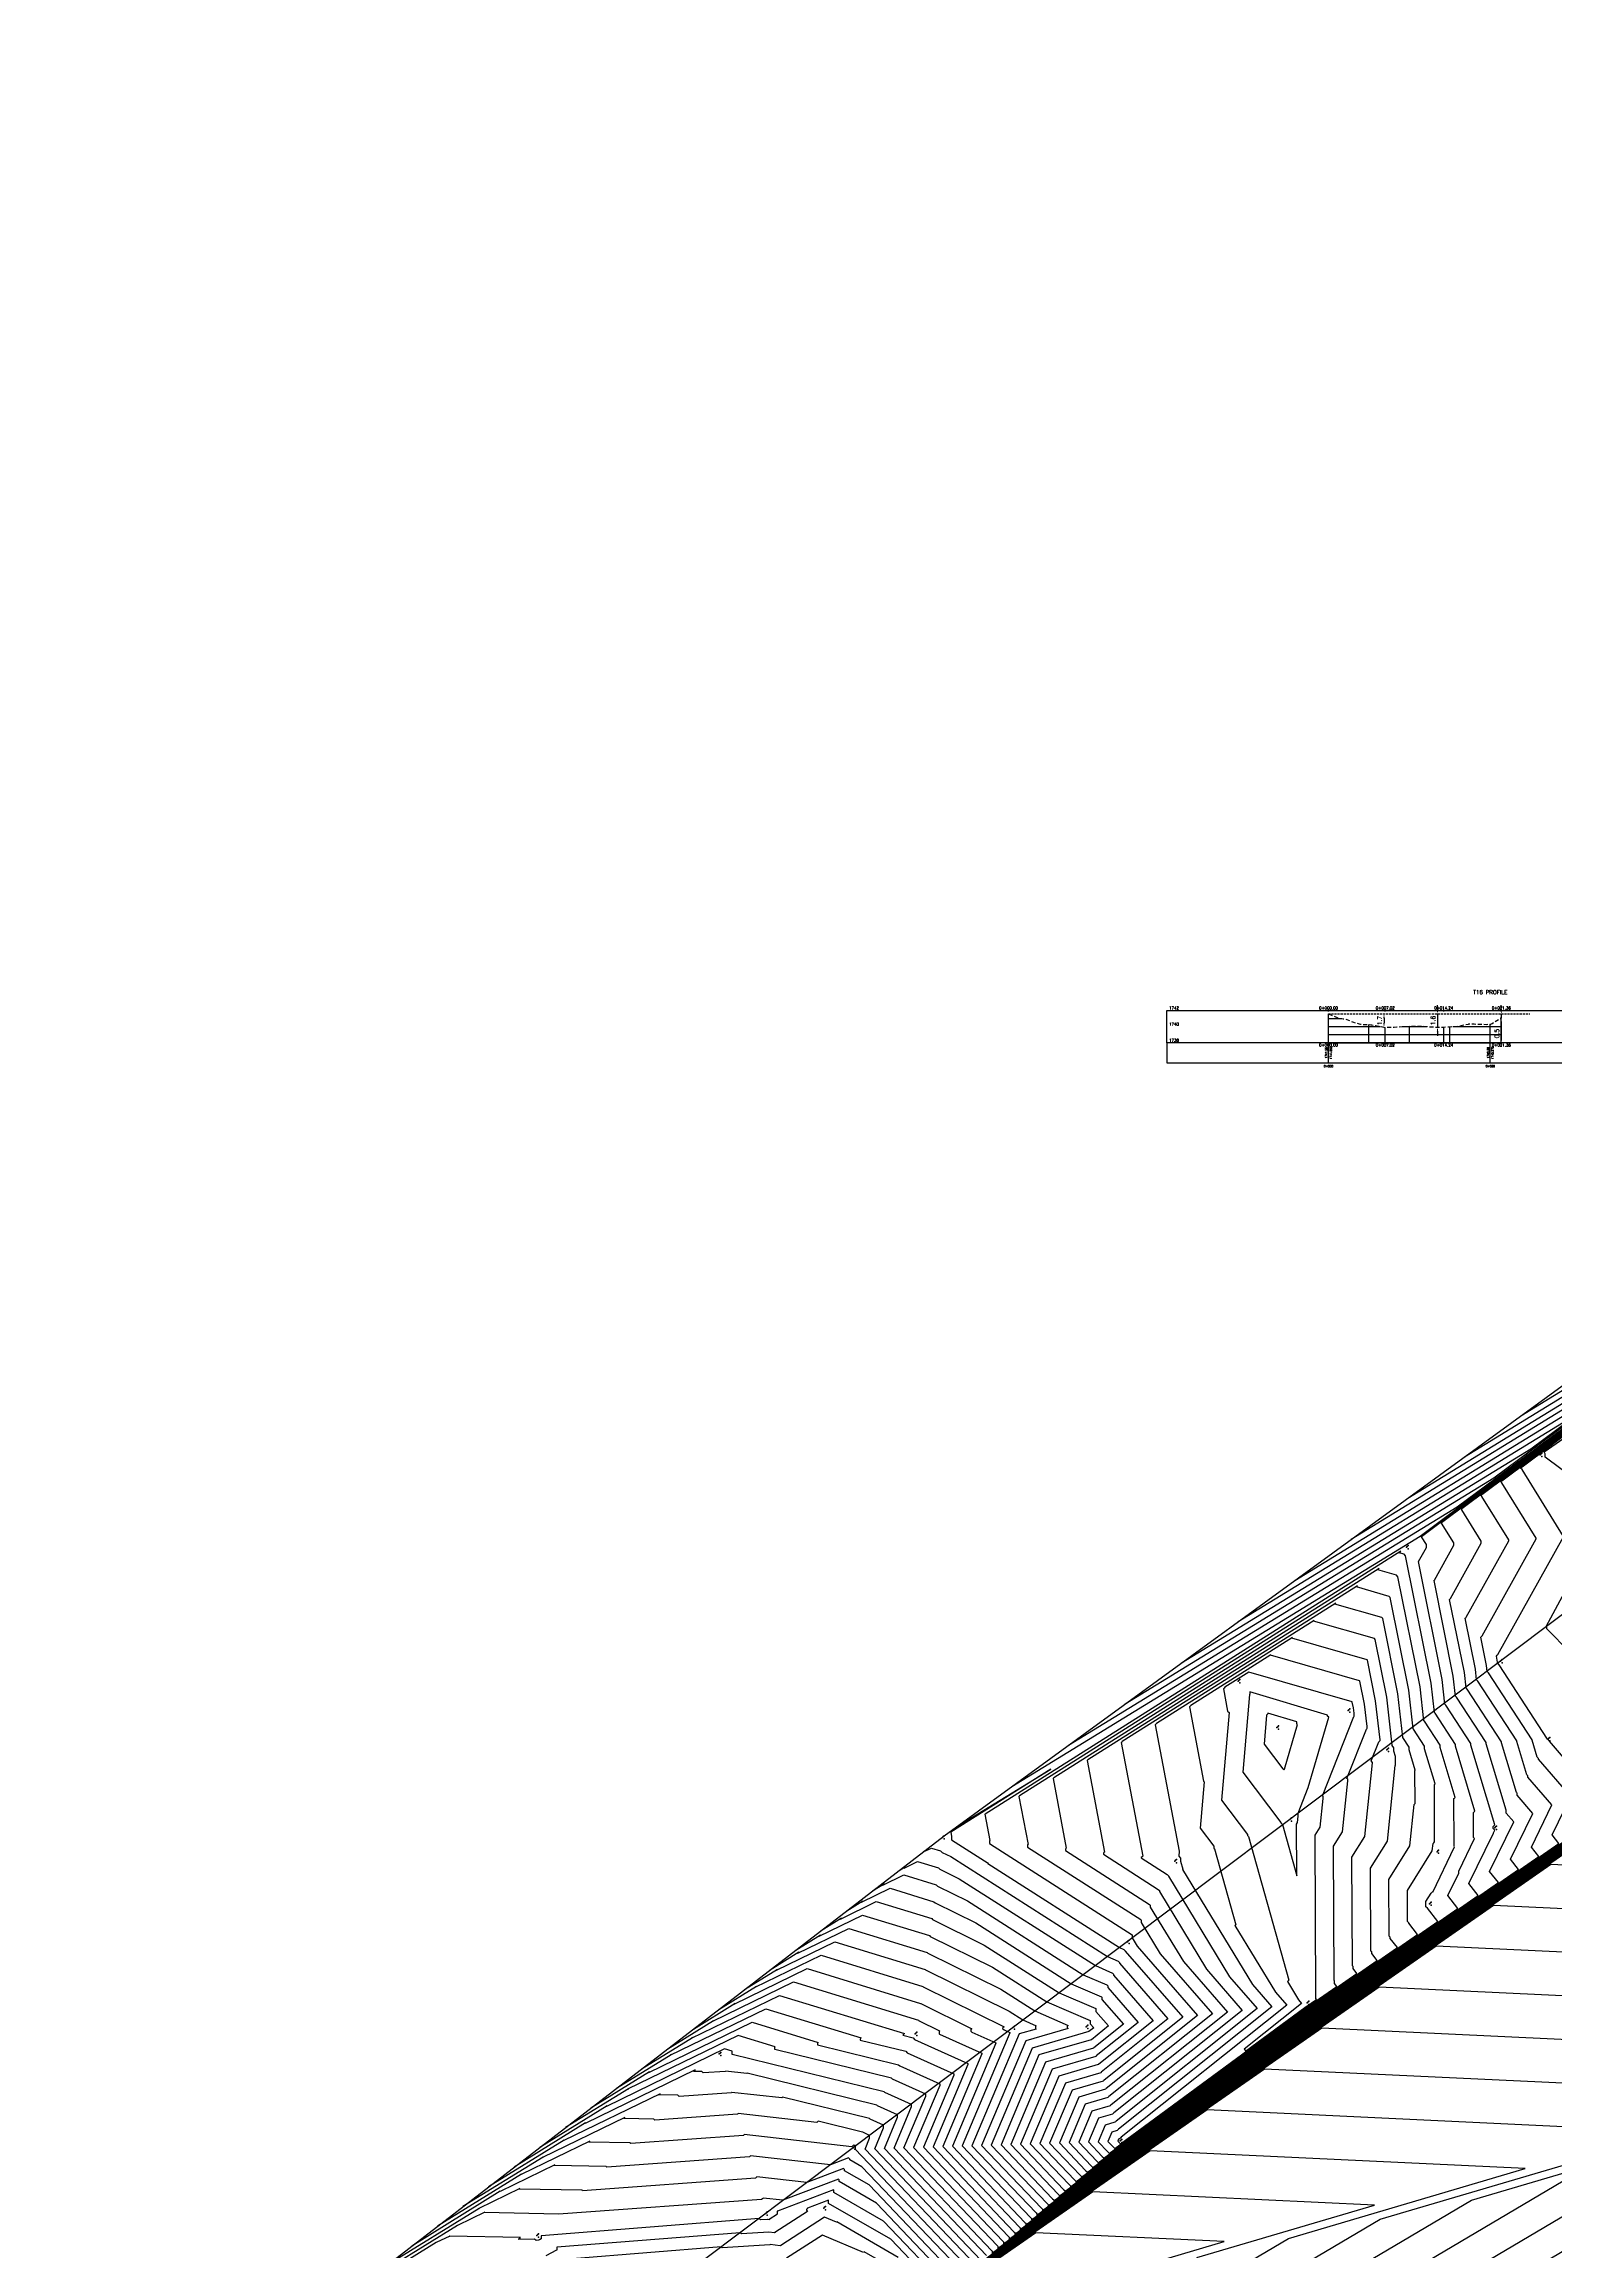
# Model space of a CAD drawing. Header units: metres. Extents: x 419582 to 423558, y 4805372 to 4807539.
# Drawn here: x 422705.7 to 422892.5, y 4807242.9 to 4807515.9 of the extents above; entities that cross this region are included whole.
import ezdxf

# ---------------------------------------------------------------- set-up
doc = ezdxf.new("R2010")
doc.units = ezdxf.units.M
doc.linetypes.add('DASHED', pattern=[0.75, 0.5, -0.25])
doc.linetypes.add('DASHED2', pattern=[0.375, 0.25, -0.125])
for name, color, linetype in [('C-ROAD-PROF', 1, 'DASHED'), ('C-ROAD-PROF-GRID-GEOM', 5, 'Continuous'), ('C-ROAD-PROF-GRID-MAJR', 8, 'Continuous'), ('C-ROAD-PROF-GRID-MINR', 8, 'Continuous'), ('C-ROAD-PROF-TEXT', 11, 'Continuous'), ('C-ROAD-PROF-TICK', 7, 'Continuous'), ('C-ROAD-PROF-TITL', 11, 'Continuous'), ('C-ROAD-PROF-TTLB', 5, 'Continuous'), ('C-TINN', 4, 'Continuous'), ('C-TINN-BNDY', 110, 'Continuous'), ('C-TOPO-MAJR', 9, 'Continuous'), ('C-TOPO-MINR', 8, 'Continuous')]:
    doc.layers.add(name, color=color, linetype=linetype)
doc.styles.get("Standard").update_dxf_attribs({"font": 'simplex.shx'})
doc.dimstyles.new('TFO75', dxfattribs={"dimscale": 3, "dimtxt": 0.18, "dimasz": 0.18, "dimexe": 0.18, "dimexo": 0.0625, "dimgap": 0.09, "dimtad": 1, "dimdec": 1, "dimzin": 0, "dimdsep": 46, "dimtxsty": 'Standard', "dimcen": 0.09, "dimse1": 1, "dimse2": 1, "dimclrd": 3, "dimclre": 3, "dimclrt": 1, "dimadec": 4, "dimazin": 0, "dimtfac": 1, "dimtdec": 1, "dimtmove": 0, "dimatfit": 3, "dimfxl": 1, "dimtolj": 1, "dimtzin": 0, "dimarcsym": 0})

# ---------------------------------------------------------------- blocks, each defined once
blk = doc.blocks.new('*D26')
at = {"color": 3, "lineweight": -2, "transparency": 16777216}
blk.add_line((422871.27, 4807395.42), (422871.27, 4807394.84), dxfattribs=at)
at = {"color": 3, "transparency": 16777216}
for points in [[(422871.18, 4807395.42), (422871.36, 4807395.42), (422871.27, 4807395.96)], [(422871.18, 4807394.84), (422871.36, 4807394.84), (422871.27, 4807394.3)]]:
    blk.add_solid(points, dxfattribs=at)
at = {"layer": 'Defpoints', "color": 0, "transparency": 16777216}
for p in [(422864.41, 4807395.96), (422871.27, 4807394.3), (422871.42, 4807394.3)]:
    blk.add_point(p, dxfattribs=at)
at = {"color": 1, "transparency": 16777216, "insert": (422870.73, 4807395.13), "char_height": 0.54, "attachment_point": 5, "rotation": 90}
blk.add_mtext('\\A1;1.7', dxfattribs=at)
blk = doc.blocks.new('*D27')
at = {"color": 3, "lineweight": -2, "transparency": 16777216}
for p, q in [((422877.88, 4807396.5), (422877.88, 4807397.04)), ((422877.88, 4807395.96), (422877.88, 4807394.34)), ((422877.88, 4807393.8), (422877.88, 4807393.26))]:
    blk.add_line(p, q, dxfattribs=at)
at = {"color": 3, "transparency": 16777216}
for points in [[(422877.79, 4807396.5), (422877.97, 4807396.5), (422877.88, 4807395.96)], [(422877.79, 4807393.8), (422877.97, 4807393.8), (422877.88, 4807394.34)]]:
    blk.add_solid(points, dxfattribs=at)
at = {"layer": 'Defpoints', "color": 0, "transparency": 16777216}
for p in [(422864.41, 4807395.96), (422877.88, 4807394.34), (422878.65, 4807394.34)]:
    blk.add_point(p, dxfattribs=at)
at = {"color": 1, "transparency": 16777216, "insert": (422877.34, 4807395.15), "char_height": 0.54, "attachment_point": 5, "rotation": 90}
blk.add_mtext('\\A1;1.6', dxfattribs=at)
blk = doc.blocks.new('*D28')
at = {"color": 3, "lineweight": -2, "transparency": 16777216}
for p, q in [((422885.77, 4807396.5), (422885.77, 4807397.04)), ((422885.77, 4807395.96), (422885.77, 4807395.44)), ((422885.77, 4807394.9), (422885.77, 4807392.69))]:
    blk.add_line(p, q, dxfattribs=at)
at = {"color": 3, "transparency": 16777216}
for points in [[(422885.68, 4807396.5), (422885.86, 4807396.5), (422885.77, 4807395.96)], [(422885.68, 4807394.9), (422885.86, 4807394.9), (422885.77, 4807395.44)]]:
    blk.add_solid(points, dxfattribs=at)
at = {"layer": 'Defpoints', "color": 0, "transparency": 16777216}
for p in [(422864.41, 4807395.96), (422884.81, 4807395.44), (422885.77, 4807395.44)]:
    blk.add_point(p, dxfattribs=at)
at = {"color": 1, "transparency": 16777216, "insert": (422885.23, 4807393.53), "char_height": 0.54, "attachment_point": 5, "rotation": 90}
blk.add_mtext('\\A1;0.5', dxfattribs=at)

msp = doc.modelspace()

# ---------------------------------------------------------------- linework, layer by layer
at = {"color": 31, "lineweight": 30, "true_color": 0xffbd7a, "elevation": 1718.01}
msp.add_lwpolyline([(423449.83, 4807399.59), (423130.59, 4807500.11), (421950.92, 4806613), (421795.04, 4806430.99), (421305.02, 4806147.04), (421305.02, 4806147.04), (420630.08, 4805770.97), (419765.16, 4805549.54), (419617.36, 4805580.09)], dxfattribs=at)
at = {"linetype": 'DASHED2', "flags": 128}
msp.add_lwpolyline([(422864.41, 4807395.96), (422889.31, 4807395.96)], dxfattribs=at)
at = {"layer": 'C-ROAD-PROF', "color": 1, "linetype": 'DASHED', "lineweight": -3, "flags": 128}
msp.add_lwpolyline([(422864.41, 4807395.96), (422865.66, 4807395.43), (422865.67, 4807395.43), (422865.68, 4807395.42), (422865.85, 4807395.41), (422865.98, 4807395.41), (422866.22, 4807395.37), (422866.43, 4807395.34), (422867.49, 4807394.95), (422868.19, 4807394.73), (422868.37, 4807394.7), (422868.54, 4807394.67), (422868.65, 4807394.67), (422868.81, 4807394.66), (422869.1, 4807394.65), (422869.65, 4807394.63), (422869.75, 4807394.6), (422869.77, 4807394.6), (422870.2, 4807394.52), (422871.42, 4807394.3), (422871.74, 4807394.31), (422872.52, 4807394.33), (422872.86, 4807394.36), (422873.67, 4807394.41), (422873.75, 4807394.42), (422873.84, 4807394.42), (422874.56, 4807394.44), (422875.28, 4807394.47), (422875.31, 4807394.47), (422875.35, 4807394.47), (422876.73, 4807394.4), (422876.97, 4807394.37), (422878.05, 4807394.32), (422878.2, 4807394.32), (422878.28, 4807394.31), (422878.3, 4807394.31), (422878.31, 4807394.31), (422878.65, 4807394.34), (422879.19, 4807394.37), (422879.24, 4807394.37), (422880.4, 4807394.45), (422881.71, 4807394.71), (422881.75, 4807394.72), (422882.05, 4807394.73), (422882.41, 4807394.72), (422882.8, 4807394.69), (422883.32, 4807394.69), (422883.95, 4807394.67), (422884.11, 4807394.68), (422884.13, 4807394.68), (422884.15, 4807394.68), (422884.29, 4807394.68), (422884.41, 4807394.68), (422884.49, 4807394.71), (422884.65, 4807394.79), (422885.77, 4807395.5)], dxfattribs=at)
at = {"layer": 'C-ROAD-PROF-GRID-GEOM', "color": 5, "linetype": 'Continuous', "lineweight": -3}
for p, q in [((422864.41, 4807392.4), (422864.41, 4807395.96)), ((422885.77, 4807392.4), (422885.77, 4807395.5)), ((422871.42, 4807392.4), (422871.42, 4807394.3)), ((422878.65, 4807392.4), (422878.65, 4807394.34))]:
    msp.add_line(p, q, dxfattribs=at)
at = {"layer": 'C-ROAD-PROF-GRID-MAJR', "color": 8, "linetype": 'Continuous', "lineweight": -3}
for p, q in [((422864.41, 4807392.4), (422864.41, 4807395.96)), ((422864.41, 4807394.4), (422870.85, 4807394.4)), ((422873.52, 4807394.4), (422876.56, 4807394.4)), ((422879.78, 4807394.4), (422885.77, 4807394.4)), ((422884.41, 4807392.4), (422884.41, 4807394.68)), ((422864.41, 4807392.4), (422885.77, 4807392.4))]:
    msp.add_line(p, q, dxfattribs=at)
at = {"layer": 'C-ROAD-PROF-GRID-MINR', "color": 8, "linetype": 'Continuous', "lineweight": -3}
for p, q in [((422864.41, 4807395.4), (422866.04, 4807395.4)), ((422885.62, 4807395.4), (422885.77, 4807395.4)), ((422864.41, 4807393.4), (422885.77, 4807393.4)), ((422869.41, 4807392.4), (422869.41, 4807394.64)), ((422874.41, 4807392.4), (422874.41, 4807394.43)), ((422879.41, 4807392.4), (422879.41, 4807394.38))]:
    msp.add_line(p, q, dxfattribs=at)
at = {"layer": 'C-ROAD-PROF-TEXT', "color": 11, "linetype": 'Continuous', "lineweight": -3}
for p, q in [((422864.41, 4807396.28), (422864.41, 4807396.53)), ((422871.42, 4807396.28), (422871.42, 4807396.53)), ((422878.65, 4807396.28), (422878.65, 4807396.53)), ((422885.77, 4807396.28), (422885.77, 4807396.53)), ((422864.41, 4807392.28), (422864.41, 4807392.53)), ((422871.42, 4807392.28), (422871.42, 4807392.53)), ((422878.65, 4807392.28), (422878.65, 4807392.53)), ((422885.77, 4807392.28), (422885.77, 4807392.53))]:
    msp.add_line(p, q, dxfattribs=at)
at = {"layer": 'C-ROAD-PROF-TICK', "color": 7, "linetype": 'Continuous', "lineweight": -3}
for p, q in [((422864.41, 4807389.9), (422864.41, 4807392.4)), ((422884.41, 4807389.9), (422884.41, 4807392.4))]:
    msp.add_line(p, q, dxfattribs=at)
at = {"layer": 'C-ROAD-PROF-TTLB', "color": 5, "linetype": 'Continuous', "lineweight": -3}
for p, q in [((422844.41, 4807392.4), (422844.41, 4807396.4)), ((422844.41, 4807396.4), (422924.41, 4807396.4))]:
    msp.add_line(p, q, dxfattribs=at)
msp.add_3dface([(422844.41, 4807389.9), (422924.41, 4807389.9), (422924.41, 4807392.4), (422844.41, 4807392.4)], dxfattribs=at)
at = {"layer": 'C-TINN', "color": 4, "linetype": 'Continuous', "lineweight": -3}
for p in [(422890.56, 4807341.43, 1734.98), (422890.66, 4807341.53, 1734.98), (422890.76, 4807341.63, 1734.98), (422890.76, 4807341.23, 1734.98), (422874.04, 4807330, 1728.33), (422874.14, 4807330.1, 1728.33), (422874.24, 4807330.2, 1728.33), (422874.24, 4807329.8, 1728.33), (422853.23, 4807313.44, 1720.57), (422853.33, 4807313.54, 1720.57), (422853.43, 4807313.64, 1720.57), (422885.68, 4807315.92, 1734.27), (422885.78, 4807316.02, 1734.27), (422885.88, 4807316.12, 1734.27), (422885.88, 4807315.72, 1734.27), (422853.43, 4807313.24, 1720.57), (422866.84, 4807309.81, 1720.67), (422866.94, 4807309.91, 1720.67), (422867.04, 4807310.01, 1720.67), (422867.04, 4807309.61, 1720.67), (422858.03, 4807307.71, 1718.4), (422858.13, 4807307.81, 1718.4), (422858.23, 4807307.91, 1718.4), (422858.23, 4807307.51, 1718.4), (422891.55, 4807306.28, 1734.03), (422891.65, 4807306.38, 1734.03), (422891.75, 4807306.48, 1734.03), (422891.75, 4807306.08, 1734.03), (422871.61, 4807304.94, 1723.64), (422871.71, 4807305.04, 1723.64), (422871.81, 4807305.14, 1723.64), (422871.81, 4807304.74, 1723.64), (422816.89, 4807294.32, 1729.2), (422859.64, 4807296.34, 1719.73), (422859.74, 4807296.44, 1719.73), (422859.84, 4807296.54, 1719.73), (422859.84, 4807296.14, 1719.73), (422884.97, 4807295.31, 1729.09), (422885.07, 4807295.41, 1729.09), (422885.17, 4807295.51, 1729.09), (422885.17, 4807295.11, 1729.09), (422816.69, 4807294.12, 1729.2), (422816.79, 4807294.22, 1729.2), (422816.89, 4807293.92, 1729.2), (422877.82, 4807292.35, 1726.21), (422877.92, 4807292.45, 1726.21), (422878.02, 4807292.55, 1726.21), (422878.02, 4807292.15, 1726.21), (422845.4, 4807291.19, 1723.12), (422845.5, 4807291.29, 1723.12), (422845.6, 4807291.39, 1723.12), (422845.6, 4807290.99, 1723.12), (422877.1, 4807286.12, 1727.2), (422876.9, 4807285.92, 1727.2), (422877, 4807286.02, 1727.2), (422877.1, 4807285.72, 1727.2), (422839.55, 4807281.21, 1728.36), (422839.65, 4807281.31, 1728.36), (422839.75, 4807281.41, 1728.36), (422839.75, 4807281.01, 1728.36), (422861.78, 4807273.67, 1720.62), (422861.88, 4807273.77, 1720.62), (422861.98, 4807273.87, 1720.62), (422861.98, 4807273.47, 1720.62), (422813.32, 4807269.81, 1740.71), (422813.42, 4807269.91, 1740.71), (422813.52, 4807270.01, 1740.71), (422825.41, 4807270.59, 1737.67), (422825.51, 4807270.69, 1737.67), (422825.61, 4807270.79, 1737.67), (422825.61, 4807270.39, 1737.67), (422834.47, 4807270.7, 1735.39), (422834.57, 4807270.8, 1735.39), (422834.67, 4807270.9, 1735.39), (422834.67, 4807270.5, 1735.39), (422789.11, 4807267.33, 1745.26), (422789.21, 4807267.43, 1745.26), (422789.31, 4807267.53, 1745.26), (422789.31, 4807267.13, 1745.26), (422813.52, 4807269.61, 1740.71), (422838.66, 4807256.57, 1721.74), (422838.76, 4807256.67, 1721.74), (422838.86, 4807256.77, 1721.74), (422838.86, 4807256.37, 1721.74), (422805.67, 4807255.74, 1749.04), (422805.77, 4807255.84, 1749.04), (422805.87, 4807255.94, 1749.04), (422805.87, 4807255.54, 1749.04), (422802.02, 4807248.27, 1754.59), (422802.12, 4807248.37, 1754.59), (422802.22, 4807248.47, 1754.59), (422802.22, 4807248.07, 1754.59), (422794.83, 4807247.59, 1752.66), (422794.93, 4807247.69, 1752.66), (422795.03, 4807247.79, 1752.66), (422795.03, 4807247.39, 1752.66), (422766.57, 4807244.89, 1752.83), (422766.67, 4807244.99, 1752.83), (422766.77, 4807245.09, 1752.83), (422766.77, 4807244.69, 1752.83)]:
    msp.add_point(p, dxfattribs=at)
at = {"layer": 'C-TINN-BNDY', "color": 110, "linetype": 'Continuous', "lineweight": -3, "flags": 128}
msp.add_lwpolyline([(422687.35, 4807196.06), (422733.46, 4807229.97), (422816.89, 4807294.32), (422970.41, 4807406.15), (423032.94, 4807452.91), (423105.4, 4807508.16), (423127.06, 4807514.05), (423134.81, 4807515.9), (423155.26, 4807511.44), (423220.21, 4807493.91)], dxfattribs=at)
at = {"layer": 'C-TOPO-MAJR', "color": 9, "linetype": 'Continuous', "lineweight": -3, "flags": 128}
for points, elevation in [([(422846.25, 4807315.71), (422889.42, 4807342.19), (422927.67, 4807370.64)], 1725), ([(422814.36, 4807292.37), (422814.78, 4807292.63), (422814.68, 4807292.53), (422814.59, 4807292.44), (422815.33, 4807292.8), (422816.47, 4807292.44), (422816.66, 4807292.26), (422817.71, 4807291.74), (422837.09, 4807279.37), (422838.41, 4807278.8), (422838.56, 4807278.65), (422838.56, 4807278.56), (422844.56, 4807271.66), (422836.32, 4807265.08), (422836.29, 4807265.04), (422836.25, 4807265), (422831.89, 4807263.74), (422828.74, 4807256.26), (422833.03, 4807251.75), (422833.18, 4807251.6), (422833.18, 4807251.51), (422849.93, 4807263.82), (422885.4, 4807288.53), (422884.32, 4807289.92), (422887.31, 4807296.05), (422886.38, 4807297.13), (422886.38, 4807297.46), (422886.35, 4807297.49), (422883.89, 4807305.68), (422883.89, 4807305.84), (422880.23, 4807311.47), (422880.11, 4807311.59), (422879.83, 4807314.06), (422877.46, 4807325.9), (422877.48, 4807325.93), (422877.51, 4807325.95), (422879.9, 4807330.24), (422879.9, 4807330.54), (422878.39, 4807332.97), (422878.34, 4807333.02), (422878.36, 4807333.05), (422878.39, 4807333.07), (422914.83, 4807360.33)], 1730), ([(422881.21, 4807341.17), (422912.22, 4807360.2)], 1720), ([(422898.6, 4807335.6), (422891.19, 4807341.16), (422891.19, 4807341.55), (422891.05, 4807341.81), (422891.04, 4807341.82), (422891.04, 4807341.82), (422891.05, 4807341.82), (422901.72, 4807349.21)], 1735), ([(422894.22, 4807317.03), (422891.41, 4807319.91), (422891.41, 4807320.08), (422891.3, 4807320.19), (422895.3, 4807327.61)], 1735), ([(422782.73, 4807267.98), (422788.41, 4807271.49), (422788.36, 4807271.43), (422788.3, 4807271.38), (422798.28, 4807276.24), (422813.72, 4807271.5), (422813.73, 4807271.48), (422816.34, 4807270.19), (422816.32, 4807270.17), (422816.3, 4807270.15), (422816.3, 4807269.84), (422816.34, 4807269.79), (422821.56, 4807267.43), (422821.56, 4807267.35), (422816.73, 4807255.88), (422826.21, 4807245.92), (422826.31, 4807245.82), (422826.31, 4807245.62), (422837.08, 4807253.54), (422910.37, 4807304.59)], 1740), ([(422851.99, 4807201.11), (422961.37, 4807265.85), (423056.12, 4807293.8), (422906.01, 4807300.89), (422830.66, 4807248.4), (422822.88, 4807242.68), (422822.88, 4807242.93), (422822.8, 4807243), (422810.72, 4807255.69), (422812.88, 4807260.82), (422812.88, 4807261.07), (422809.58, 4807262.57), (422809.48, 4807262.67), (422790.68, 4807267.28), (422790.68, 4807267.66), (422790.69, 4807267.67), (422790.69, 4807267.67), (422789.75, 4807267.96), (422775.16, 4807260.85), (422775.19, 4807260.89), (422775.23, 4807260.92), (422766.92, 4807255.78)], 1745), ([(422798.55, 4807280.17), (422801.6, 4807282.06), (422801.52, 4807281.98), (422801.44, 4807281.91), (422806.8, 4807284.52), (422815.09, 4807281.97), (422815.19, 4807281.87), (422822.86, 4807278.08), (422829.61, 4807273.78), (422834.94, 4807271.47), (422834.95, 4807271.46), (422834.95, 4807271.08), (422835.39, 4807270.58), (422834.79, 4807270.11), (422834.79, 4807270.1), (422834.78, 4807270.1), (422827.8, 4807268.07), (422822.73, 4807256.07), (422829.62, 4807248.84), (422829.75, 4807248.71), (422829.75, 4807248.56), (422843.51, 4807258.68), (422897.89, 4807296.56)], 1735), ([(422783.2, 4807182.07), (422904.75, 4807254.01), (422963.11, 4807271.22), (422870.65, 4807275.59), (422824.23, 4807243.26), (422819.44, 4807239.73)], 1750), ([(422819.4, 4807240.09), (422806.73, 4807253.39), (422805.24, 4807254.25), (422805.24, 4807254.32), (422805.07, 4807254.48), (422802.85, 4807253.63), (422792.97, 4807254.74), (422792.91, 4807254.68), (422792.85, 4807254.61), (422775.2, 4807253.33), (422775.12, 4807253.4), (422768.69, 4807253.53), (422768.74, 4807253.57), (422768.78, 4807253.62), (422762.01, 4807250.32), (422762.03, 4807250.34), (422762.04, 4807250.35), (422751.11, 4807243.58)], 1750), ([(422848.13, 4807242.16), (422870.11, 4807248.65), (422835.29, 4807250.29), (422817.81, 4807238.12)], 1755), ([(422811.22, 4807242.18), (422803.62, 4807246.56), (422803.61, 4807246.54), (422803.6, 4807246.53), (422802.12, 4807247.16), (422796.7, 4807243.65), (422796.67, 4807243.63), (422796.64, 4807243.6), (422795.41, 4807243.76), (422795.39, 4807243.73), (422795.36, 4807243.71), (422789.45, 4807243.34), (422789.32, 4807243.47), (422770.98, 4807242.01)], 1755)]:
    msp.add_lwpolyline(points, dxfattribs=dict(at, elevation=elevation))
for points, elevation in [([(422834.62, 4807303.67), (422834.58, 4807303.63), (422836.72, 4807292.3), (422836.65, 4807292.23), (422836.58, 4807292.16), (422836.58, 4807292.03), (422843.37, 4807287.68), (422843.5, 4807287.55), (422843.5, 4807287.41), (422849.31, 4807277.82), (422853.74, 4807272.73), (422837.86, 4807260.05), (422837.78, 4807259.97), (422837.71, 4807259.9), (422835.99, 4807259.4), (422834.74, 4807256.45), (422836.44, 4807254.67), (422836.62, 4807254.49), (422836.62, 4807254.45), (422856.35, 4807268.97), (422872.92, 4807280.5), (422872.04, 4807281.62), (422872.04, 4807281.76), (422871.91, 4807281.89), (422871.88, 4807288.93), (422874.46, 4807293.06), (422874.99, 4807298.18), (422875.04, 4807298.24), (422875.1, 4807298.29), (422875.09, 4807302.39), (422875.12, 4807302.41), (422875.14, 4807302.44), (422874.39, 4807304.94), (422874.39, 4807305.29), (422873.61, 4807306.49), (422873.58, 4807306.52), (422872.97, 4807311.89), (422871.11, 4807321.2), (422871, 4807321.31), (422865.2, 4807322.98), (422865.25, 4807323.04), (422865.31, 4807323.09), (422834.67, 4807303.72), (422834.62, 4807303.67)], 1725), ([(422854.69, 4807311.84), (422854.66, 4807311.81), (422854.64, 4807311.79), (422853.82, 4807302.18), (422858.52, 4807295.95), (422858.52, 4807295.91), (422858.71, 4807295.73), (422860.49, 4807289.38), (422860.46, 4807295.77), (422860.59, 4807295.98), (422860.67, 4807296.73), (422860.67, 4807297.11), (422860.65, 4807297.12), (422861.91, 4807300.29), (422864.44, 4807308.99), (422864.3, 4807309.13), (422864.3, 4807309.25), (422854.69, 4807312.13), (422854.69, 4807311.84)], 1720)]:
    msp.add_lwpolyline(points, close=True, dxfattribs=dict(at, elevation=elevation))
at = {"layer": 'C-TOPO-MINR', "color": 8, "linetype": 'Continuous', "lineweight": -3, "flags": 128}
for points, elevation in [([(422825.28, 4807300.43), (422875.74, 4807331.39), (422879.54, 4807334.21), (422924.5, 4807367.84)], 1728), ([(422818.29, 4807295.34), (422830.07, 4807302.57), (422817.74, 4807294.77), (422817.73, 4807294.77), (422817.73, 4807294.76), (422817.83, 4807294.22), (422817.83, 4807294.22), (422817.83, 4807294.22), (422817.83, 4807293.83), (422822.33, 4807290.94), (422822.31, 4807290.92), (422822.29, 4807290.89), (422838.59, 4807280.49), (422839.11, 4807280.27), (422839.29, 4807280.09), (422839.29, 4807280.05), (422846.4, 4807271.87), (422836.63, 4807264.07), (422836.58, 4807264.03), (422836.54, 4807263.98), (422832.71, 4807262.87), (422829.94, 4807256.3), (422833.71, 4807252.34), (422833.87, 4807252.18), (422833.87, 4807252.1), (422851.21, 4807264.85), (422882.9, 4807286.93), (422881.74, 4807288.42), (422884.79, 4807294.66), (422884.79, 4807294.68), (422884.95, 4807295.02), (422884.75, 4807295.21), (422884.75, 4807295.22), (422884.75, 4807295.47), (422884.85, 4807295.56), (422884.95, 4807295.66), (422881.99, 4807305.53), (422881.99, 4807305.73), (422878.9, 4807310.47), (422878.8, 4807310.58), (422878.46, 4807313.63), (422875.53, 4807328.23), (422875.54, 4807328.25), (422875.55, 4807328.26), (422876.51, 4807329.98), (422876.51, 4807330.33), (422875.9, 4807331.31), (422875.88, 4807331.33), (422875.89, 4807331.34), (422875.9, 4807331.35), (422919.66, 4807364.09)], 1729), ([(422888.2, 4807346.26), (422916.78, 4807363.8)], 1719), ([(422839.26, 4807310.62), (422884.86, 4807338.59), (422911.63, 4807358.49)], 1726), ([(422811.2, 4807289.93), (422812.14, 4807290.52), (422812.05, 4807290.42), (422811.96, 4807290.33), (422813.62, 4807291.14), (422816.19, 4807290.35), (422816.36, 4807290.18), (422818.74, 4807289), (422835.6, 4807278.26), (422837.72, 4807277.34), (422837.84, 4807277.21), (422837.84, 4807277.06), (422842.73, 4807271.44), (422836.02, 4807266.08), (422835.99, 4807266.05), (422835.95, 4807266.02), (422831.07, 4807264.6), (422827.54, 4807256.22), (422832.35, 4807251.17), (422832.5, 4807251.02), (422832.5, 4807250.92), (422848.64, 4807262.8), (422887.9, 4807290.14), (422886.9, 4807291.42), (422889.66, 4807297.09), (422887.71, 4807299.35), (422887.71, 4807299.6), (422887.64, 4807299.67), (422885.79, 4807305.83), (422885.79, 4807305.95), (422881.55, 4807312.47), (422881.41, 4807312.6), (422881.2, 4807314.5), (422879.38, 4807323.56), (422879.43, 4807323.61), (422879.47, 4807323.65), (422883.29, 4807330.51), (422883.29, 4807330.74), (422880.87, 4807334.63), (422880.79, 4807334.71), (422880.83, 4807334.75), (422880.87, 4807334.79), (422910, 4807356.58)], 1731), ([(422874.22, 4807336.08), (422907.66, 4807356.6)], 1721), ([(422808.03, 4807287.49), (422809.51, 4807288.4), (422809.42, 4807288.31), (422809.33, 4807288.22), (422811.92, 4807289.48), (422815.92, 4807288.25), (422816.07, 4807288.1), (422819.77, 4807286.27), (422834.1, 4807277.14), (422837.02, 4807275.87), (422837.12, 4807275.78), (422837.12, 4807275.57), (422840.89, 4807271.23), (422835.71, 4807267.09), (422835.69, 4807267.07), (422835.66, 4807267.04), (422830.25, 4807265.47), (422826.34, 4807256.18), (422831.67, 4807250.59), (422831.81, 4807250.44), (422831.81, 4807250.33), (422847.36, 4807261.77), (422890.39, 4807291.74), (422889.48, 4807292.92), (422892.02, 4807298.13), (422889.05, 4807301.57), (422889.05, 4807301.74), (422888.93, 4807301.85), (422887.69, 4807305.98), (422887.69, 4807306.06), (422882.88, 4807313.46), (422882.72, 4807313.62), (422882.57, 4807314.93), (422881.31, 4807321.22), (422881.37, 4807321.29), (422881.43, 4807321.35), (422886.68, 4807330.78), (422886.68, 4807330.94), (422883.36, 4807336.29), (422883.25, 4807336.4), (422883.3, 4807336.45), (422883.36, 4807336.51), (422905.16, 4807352.82)], 1732), ([(422867.22, 4807330.99), (422903.1, 4807353)], 1722), ([(422804.87, 4807285.05), (422806.87, 4807286.29), (422806.79, 4807286.2), (422806.7, 4807286.12), (422810.21, 4807287.83), (422815.64, 4807286.16), (422815.78, 4807286.03), (422820.8, 4807283.54), (422832.6, 4807276.02), (422836.33, 4807274.41), (422836.4, 4807274.34), (422836.4, 4807274.07), (422839.06, 4807271.01), (422835.4, 4807268.1), (422835.39, 4807268.08), (422835.37, 4807268.06), (422829.44, 4807266.34), (422825.14, 4807256.15), (422830.98, 4807250), (422831.12, 4807249.86), (422831.12, 4807249.74), (422846.07, 4807260.74), (422892.89, 4807293.35), (422892.06, 4807294.42), (422894.37, 4807299.17), (422890.38, 4807303.79), (422890.38, 4807303.88), (422890.22, 4807304.03), (422889.59, 4807306.13), (422889.59, 4807306.17), (422884.2, 4807314.46), (422884.02, 4807314.63), (422883.94, 4807315.37), (422883.23, 4807318.89), (422883.31, 4807318.97), (422883.39, 4807319.04), (422890.07, 4807331.04), (422890.07, 4807331.14), (422885.84, 4807337.95), (422885.7, 4807338.09), (422885.77, 4807338.16), (422885.84, 4807338.23), (422900.33, 4807349.07)], 1733), ([(422860.23, 4807325.89), (422898.54, 4807349.39)], 1723), ([(422832.27, 4807305.52), (422880.3, 4807334.99), (422895.58, 4807346.35)], 1727), ([(422853.24, 4807320.8), (422893.98, 4807345.79)], 1724), ([(422893.46, 4807331.34), (422888.33, 4807339.6), (422888.15, 4807339.78), (422888.24, 4807339.86), (422888.33, 4807339.95), (422895.5, 4807345.31)], 1734), ([(422896.72, 4807300.2), (422891.71, 4807306.01), (422891.71, 4807306.02), (422891.51, 4807306.21), (422891.49, 4807306.28), (422891.49, 4807306.28), (422885.52, 4807315.45), (422885.33, 4807315.65), (422885.31, 4807315.8), (422885.16, 4807316.55), (422885.26, 4807316.65), (422885.35, 4807316.74), (422893.46, 4807331.31)], 1734), ([(422773.25, 4807260.66), (422780.5, 4807265.15), (422780.46, 4807265.11), (422780.41, 4807265.06), (422793.16, 4807271.27), (422801.34, 4807268.76), (422801.29, 4807268.71), (422801.24, 4807268.66), (422801.24, 4807268.46), (422811.27, 4807266), (422811.42, 4807265.85), (422816.36, 4807263.62), (422816.36, 4807263.43), (422813.12, 4807255.77), (422824.17, 4807244.17), (422824.25, 4807244.09), (422824.25, 4807243.85), (422833.23, 4807250.46), (422917.86, 4807309.4)], 1743), ([(422865.75, 4807204.92), (422972.7, 4807268.22), (423074.72, 4807298.31), (422913.08, 4807305.94), (422831.94, 4807249.43), (422823.56, 4807243.26), (422823.56, 4807243.51), (422823.49, 4807243.59), (422811.92, 4807255.73), (422814.62, 4807262.12), (422814.62, 4807262.35), (422810.5, 4807264.21), (422810.38, 4807264.33), (422795.96, 4807267.87), (422795.96, 4807268.16), (422795.99, 4807268.19), (422796.01, 4807268.22), (422791.46, 4807269.62), (422777.78, 4807262.96), (422777.83, 4807263), (422777.87, 4807263.04), (422770.08, 4807258.22)], 1744), ([(422776.41, 4807263.1), (422783.14, 4807267.26), (422783.09, 4807267.21), (422783.04, 4807267.17), (422794.87, 4807272.93), (422806.66, 4807269.31), (422806.58, 4807269.24), (422806.51, 4807269.16), (422806.51, 4807269.05), (422812.17, 4807267.66), (422812.34, 4807267.49), (422818.09, 4807264.89), (422818.09, 4807264.73), (422814.33, 4807255.81), (422824.85, 4807244.75), (422824.94, 4807244.67), (422824.94, 4807244.44), (422834.51, 4807251.48), (422915.36, 4807307.8)], 1742), ([(422779.57, 4807265.54), (422785.78, 4807269.38), (422785.72, 4807269.32), (422785.67, 4807269.27), (422796.57, 4807274.58), (422811.98, 4807269.85), (422811.88, 4807269.76), (422811.79, 4807269.66), (422811.79, 4807269.64), (422813.06, 4807269.33), (422813.25, 4807269.13), (422819.83, 4807266.16), (422819.83, 4807266.04), (422815.53, 4807255.84), (422825.53, 4807245.34), (422825.63, 4807245.24), (422825.63, 4807245.03), (422835.8, 4807252.51), (422912.87, 4807306.19)], 1741), ([(422785.9, 4807270.41), (422791.05, 4807273.6), (422790.99, 4807273.54), (422790.93, 4807273.48), (422799.98, 4807277.89), (422813.99, 4807273.59), (422814.02, 4807273.56), (422820.32, 4807270.45), (422820.26, 4807270.39), (422820.21, 4807270.34), (422820.21, 4807270.16), (422820.32, 4807270.05), (422823.3, 4807268.7), (422823.3, 4807268.65), (422817.93, 4807255.92), (422826.89, 4807246.5), (422827, 4807246.4), (422827, 4807246.21), (422838.37, 4807254.57), (422907.87, 4807302.98)], 1739), ([(422789.06, 4807272.85), (422793.69, 4807275.72), (422793.62, 4807275.65), (422793.56, 4807275.59), (422801.69, 4807279.55), (422814.27, 4807275.69), (422814.31, 4807275.64), (422824.3, 4807270.71), (422824.21, 4807270.62), (422824.12, 4807270.53), (422824.12, 4807270.48), (422824.3, 4807270.31), (422825.04, 4807269.97), (422825.04, 4807269.96), (422819.13, 4807255.96), (422827.58, 4807247.09), (422827.69, 4807246.98), (422827.69, 4807246.8), (422839.65, 4807255.6), (422905.38, 4807301.38)], 1738), ([(422792.22, 4807275.29), (422796.32, 4807277.83), (422796.25, 4807277.76), (422796.19, 4807277.7), (422803.39, 4807281.21), (422814.54, 4807277.78), (422814.61, 4807277.72), (422824.92, 4807272.62), (422826.61, 4807271.54), (422828.27, 4807270.82), (422828.24, 4807270.79), (422828.21, 4807270.76), (422828.21, 4807270.48), (422828.27, 4807270.42), (422826.16, 4807269.81), (422820.33, 4807255.99), (422828.26, 4807247.67), (422828.37, 4807247.55), (422828.37, 4807247.39), (422840.94, 4807256.63), (422902.88, 4807299.77)], 1737), ([(422795.38, 4807277.73), (422798.96, 4807279.95), (422798.89, 4807279.87), (422798.81, 4807279.8), (422805.1, 4807282.86), (422814.82, 4807279.88), (422814.9, 4807279.79), (422823.89, 4807275.35), (422828.11, 4807272.66), (422832.25, 4807270.87), (422832.17, 4807270.8), (422832.1, 4807270.72), (422832.1, 4807270.62), (422832.25, 4807270.47), (422826.98, 4807268.94), (422821.53, 4807256.03), (422828.94, 4807248.25), (422829.06, 4807248.13), (422829.06, 4807247.97), (422842.22, 4807257.65), (422900.38, 4807298.17)], 1736), ([(422801.71, 4807282.61), (422804.23, 4807284.17), (422804.15, 4807284.09), (422804.07, 4807284.01), (422808.51, 4807286.17), (422815.37, 4807284.07), (422815.48, 4807283.95), (422821.83, 4807280.81), (422831.11, 4807274.9), (422835.63, 4807272.94), (422835.67, 4807272.9), (422835.67, 4807272.58), (422837.22, 4807270.8), (422835.1, 4807269.1), (422835.09, 4807269.09), (422835.08, 4807269.08), (422828.62, 4807267.21), (422823.93, 4807256.11), (422830.3, 4807249.42), (422830.44, 4807249.29), (422830.44, 4807249.15), (422844.79, 4807259.71), (422895.39, 4807294.95)], 1734), ([(422838.23, 4807197.3), (422950.05, 4807263.48), (423037.52, 4807289.28), (422898.94, 4807295.83), (422829.37, 4807247.37), (422822.19, 4807242.09)], 1746), ([(422824.47, 4807193.49), (422938.73, 4807261.11), (423018.92, 4807284.77), (422891.87, 4807290.77), (422828.09, 4807246.34), (422821.5, 4807241.5)], 1747), ([(422810.72, 4807189.68), (422927.4, 4807258.74), (423000.32, 4807280.25), (422884.8, 4807285.71), (422826.8, 4807245.31), (422820.82, 4807240.91)], 1748), ([(422796.96, 4807185.88), (422916.08, 4807256.37), (422981.72, 4807275.74), (422877.72, 4807280.65), (422825.52, 4807244.29), (422820.13, 4807240.32)], 1749), ([(422769.44, 4807178.26), (422893.43, 4807251.64), (422944.51, 4807266.71), (422863.58, 4807270.53), (422822.95, 4807242.23)], 1751), ([(422755.69, 4807174.45), (422882.1, 4807249.27), (422925.91, 4807262.19), (422856.51, 4807265.47), (422821.66, 4807241.2)], 1752), ([(422822.12, 4807242.42), (422809.52, 4807255.65), (422811.15, 4807259.51), (422811.15, 4807259.8), (422808.66, 4807260.93), (422808.59, 4807261), (422792.55, 4807264.94), (422792.53, 4807264.92), (422792.51, 4807264.9), (422789.88, 4807265.2), (422789.87, 4807265.19), (422789.86, 4807265.18), (422787.11, 4807264.98), (422786.93, 4807265.16), (422785.92, 4807265.18), (422786.01, 4807265.27), (422786.11, 4807265.36), (422772.53, 4807258.74), (422772.56, 4807258.78), (422772.59, 4807258.81), (422763.76, 4807253.34)], 1746), ([(422821.44, 4807241.84), (422808.32, 4807255.62), (422809.41, 4807258.2), (422809.41, 4807258.53), (422807.74, 4807259.29), (422807.69, 4807259.34), (422796.93, 4807261.98), (422796.89, 4807261.93), (422796.84, 4807261.89), (422790.65, 4807262.58), (422790.63, 4807262.56), (422790.61, 4807262.54), (422784.13, 4807262.06), (422783.98, 4807262.22), (422781.62, 4807262.26), (422781.7, 4807262.34), (422781.78, 4807262.42), (422769.9, 4807256.64), (422769.93, 4807256.67), (422769.95, 4807256.69), (422760.6, 4807250.9)], 1747), ([(422741.93, 4807170.64), (422870.78, 4807246.9), (422907.31, 4807257.68), (422849.43, 4807260.41), (422820.38, 4807240.17)], 1753), ([(422820.76, 4807241.25), (422807.12, 4807255.58), (422807.68, 4807256.9), (422807.68, 4807257.26), (422806.83, 4807257.65), (422806.8, 4807257.67), (422801.31, 4807259.02), (422801.24, 4807258.95), (422801.17, 4807258.87), (422791.43, 4807259.97), (422791.39, 4807259.93), (422791.35, 4807259.89), (422781.15, 4807259.15), (422781.02, 4807259.28), (422777.31, 4807259.35), (422777.38, 4807259.42), (422777.45, 4807259.49), (422767.27, 4807254.53), (422767.29, 4807254.56), (422767.32, 4807254.58), (422757.43, 4807248.46)], 1748), ([(422820.08, 4807240.67), (422805.92, 4807255.54), (422805.94, 4807255.59), (422805.94, 4807255.99), (422805.91, 4807256.01), (422805.91, 4807256.01), (422805.69, 4807256.06), (422805.6, 4807255.96), (422805.5, 4807255.86), (422792.2, 4807257.36), (422792.15, 4807257.3), (422792.1, 4807257.25), (422778.17, 4807256.24), (422778.07, 4807256.34), (422773, 4807256.44), (422773.06, 4807256.5), (422773.11, 4807256.55), (422764.64, 4807252.43), (422764.66, 4807252.45), (422764.68, 4807252.47), (422754.27, 4807246.02)], 1749), ([(422728.17, 4807166.83), (422859.45, 4807244.53), (422888.71, 4807253.16), (422842.36, 4807255.35), (422819.09, 4807239.14)], 1754), ([(422818.03, 4807238.92), (422808.53, 4807248.9), (422803.92, 4807251.56), (422803.92, 4807251.77), (422803.83, 4807251.86), (422796.97, 4807249.24), (422794.52, 4807249.51), (422794.43, 4807249.42), (422794.34, 4807249.33), (422769.24, 4807247.51), (422769.22, 4807247.53), (422760.08, 4807247.71), (422760.1, 4807247.73), (422760.12, 4807247.75), (422756.75, 4807246.11), (422756.76, 4807246.12), (422756.77, 4807246.13), (422744.78, 4807238.7)], 1752), ([(422818.72, 4807239.5), (422807.63, 4807251.15), (422804.58, 4807252.9), (422804.58, 4807253.04), (422804.45, 4807253.17), (422799.91, 4807251.44), (422793.75, 4807252.13), (422793.67, 4807252.05), (422793.59, 4807251.97), (422772.22, 4807250.42), (422772.17, 4807250.47), (422764.39, 4807250.62), (422764.42, 4807250.65), (422764.45, 4807250.69), (422759.38, 4807248.22), (422759.4, 4807248.23), (422759.41, 4807248.24), (422747.94, 4807241.14)], 1751), ([(422817.35, 4807238.34), (422809.42, 4807246.66), (422803.27, 4807250.21), (422803.27, 4807250.5), (422803.21, 4807250.55), (422796.3, 4807247.91), (422796.28, 4807247.89), (422796.26, 4807247.87), (422796.26, 4807247.55), (422796.3, 4807247.51), (422795.27, 4807246.85), (422795.27, 4807246.84), (422795.26, 4807246.84), (422795.09, 4807246.86), (422795.08, 4807246.86), (422795.08, 4807246.86), (422794.22, 4807246.8), (422794.03, 4807246.99), (422767.1, 4807244.85), (422767.1, 4807244.46), (422767.1, 4807244.46), (422767.09, 4807244.45), (422766.9, 4807244.35), (422766.76, 4807244.3), (422766.46, 4807244.25), (422766.27, 4807244.44), (422764.35, 4807244.39), (422764.35, 4807244.45), (422764.43, 4807244.54), (422764.52, 4807244.62), (422755.77, 4807244.79), (422755.78, 4807244.8), (422755.79, 4807244.82), (422754.13, 4807244), (422754.13, 4807244.01), (422754.13, 4807244.01), (422741.62, 4807236.26)], 1753), ([(422816.67, 4807237.75), (422810.32, 4807244.42), (422802.61, 4807248.86), (422802.61, 4807249.22), (422802.59, 4807249.24), (422800.02, 4807248.26), (422799.95, 4807248.19), (422799.88, 4807248.12), (422799.88, 4807248), (422800.02, 4807247.86), (422795.99, 4807245.25), (422795.97, 4807245.23), (422795.95, 4807245.22), (422795.25, 4807245.31), (422795.23, 4807245.3), (422795.22, 4807245.28), (422791.84, 4807245.07), (422791.68, 4807245.23), (422769.04, 4807243.43), (422769.04, 4807243.1), (422769.02, 4807243.08), (422769, 4807243.06), (422767.66, 4807242.37)], 1754), ([(422836.81, 4807239.79), (422851.51, 4807244.13), (422828.22, 4807245.23), (422816.53, 4807237.09)], 1756), ([(422806.95, 4807242.78), (422801.86, 4807244.94), (422797.41, 4807242.06)], 1756), ([(422812.12, 4807239.94), (422807.03, 4807242.87), (422806.99, 4807242.82)], 1756)]:
    msp.add_lwpolyline(points, dxfattribs=dict(at, elevation=elevation))
for points, elevation in [([(422821.96, 4807296.99), (422821.94, 4807296.98), (422822.56, 4807293.74), (422822.54, 4807293.72), (422822.52, 4807293.7), (422822.52, 4807293.38), (422840.14, 4807282.08), (422840.15, 4807282.07), (422840.15, 4807281.7), (422840.77, 4807280.67), (422848.23, 4807272.09), (422836.94, 4807263.07), (422836.88, 4807263.01), (422836.83, 4807262.96), (422833.53, 4807262), (422831.14, 4807256.33), (422834.39, 4807252.92), (422834.56, 4807252.75), (422834.56, 4807252.68), (422852.5, 4807265.88), (422880.41, 4807285.32), (422879.16, 4807286.92), (422880.52, 4807289.69), (422880.52, 4807289.93), (422882.46, 4807293.99), (422882.34, 4807294.11), (422882.34, 4807294.27), (422882.34, 4807297.2), (422882.42, 4807297.28), (422882.5, 4807297.36), (422880.09, 4807305.39), (422880.09, 4807305.62), (422877.58, 4807309.48), (422877.5, 4807309.56), (422877.09, 4807313.2), (422873.93, 4807328.95), (422873.74, 4807329.14), (422873.16, 4807329.3), (422873.26, 4807329.4), (422873.36, 4807329.5), (422821.97, 4807297.01), (422821.96, 4807296.99)], 1728), ([(422826.18, 4807299.22), (422826.15, 4807299.19), (422827.28, 4807293.26), (422827.24, 4807293.22), (422827.21, 4807293.19), (422827.21, 4807292.93), (422841.22, 4807283.95), (422841.27, 4807283.9), (422841.27, 4807283.6), (422843.62, 4807279.72), (422850.07, 4807272.3), (422837.25, 4807262.06), (422837.18, 4807262), (422837.12, 4807261.94), (422834.35, 4807261.13), (422832.34, 4807256.37), (422835.07, 4807253.5), (422835.25, 4807253.33), (422835.25, 4807253.27), (422853.78, 4807266.91), (422877.91, 4807283.71), (422876.64, 4807285.35), (422876.64, 4807285.36), (422876.45, 4807285.55), (422876.44, 4807286.19), (422877.09, 4807287.22), (422877.17, 4807287.3), (422877.25, 4807287.38), (422877.29, 4807287.34), (422879.98, 4807292.96), (422879.93, 4807293.02), (422879.93, 4807293.31), (422879.92, 4807298.93), (422879.98, 4807298.99), (422880.05, 4807299.05), (422878.19, 4807305.24), (422878.19, 4807305.51), (422876.26, 4807308.48), (422876.19, 4807308.55), (422875.72, 4807312.76), (422872.99, 4807326.36), (422872.82, 4807326.53), (422870.51, 4807327.2), (422870.59, 4807327.28), (422870.67, 4807327.36), (422826.2, 4807299.25), (422826.18, 4807299.22)], 1727), ([(422830.4, 4807301.45), (422830.36, 4807301.41), (422832, 4807292.78), (422831.95, 4807292.73), (422831.9, 4807292.67), (422831.9, 4807292.48), (422842.29, 4807285.81), (422842.38, 4807285.72), (422842.38, 4807285.5), (422846.47, 4807278.77), (422851.91, 4807272.52), (422837.55, 4807261.05), (422837.48, 4807260.99), (422837.41, 4807260.92), (422835.17, 4807260.27), (422833.54, 4807256.41), (422835.76, 4807254.09), (422835.93, 4807253.91), (422835.93, 4807253.86), (422855.07, 4807267.94), (422875.41, 4807282.11), (422874.34, 4807283.49), (422874.34, 4807283.56), (422874.18, 4807283.72), (422874.16, 4807287.56), (422877.24, 4807292.47), (422877.33, 4807293.36), (422877.42, 4807293.45), (422877.51, 4807293.55), (422877.51, 4807300.66), (422877.55, 4807300.7), (422877.6, 4807300.74), (422876.29, 4807305.09), (422876.29, 4807305.4), (422874.93, 4807307.49), (422874.89, 4807307.53), (422874.35, 4807312.33), (422872.05, 4807323.78), (422871.91, 4807323.92), (422867.85, 4807325.09), (422867.92, 4807325.16), (422867.99, 4807325.23), (422830.44, 4807301.48), (422830.4, 4807301.45)], 1726), ([(422838.85, 4807305.9), (422838.79, 4807305.84), (422841.44, 4807291.81), (422841.36, 4807291.73), (422841.27, 4807291.64), (422841.27, 4807291.59), (422844.45, 4807289.55), (422844.62, 4807289.38), (422844.62, 4807289.31), (422852.16, 4807276.88), (422855.58, 4807272.94), (422838.17, 4807259.04), (422838.08, 4807258.96), (422838, 4807258.88), (422836.81, 4807258.53), (422835.95, 4807256.48), (422837.12, 4807255.25), (422837.31, 4807255.06), (422837.31, 4807255.04), (422857.64, 4807269.99), (422870.42, 4807278.9), (422869.75, 4807279.76), (422869.75, 4807279.96), (422869.64, 4807280.06), (422869.59, 4807290.3), (422871.69, 4807293.64), (422872.65, 4807303), (422872.67, 4807303.02), (422872.68, 4807303.03), (422872.68, 4807304.12), (422872.69, 4807304.12), (422872.69, 4807304.13), (422872.49, 4807304.79), (422872.49, 4807305.18), (422872.29, 4807305.5), (422872.28, 4807305.51), (422871.6, 4807311.46), (422870.17, 4807318.61), (422870.08, 4807318.7), (422862.54, 4807320.87), (422862.58, 4807320.92), (422862.63, 4807320.96), (422838.91, 4807305.96), (422838.85, 4807305.9)], 1724), ([(422843.07, 4807308.13), (422843, 4807308.06), (422845.96, 4807292.43), (422845.97, 4807292.42), (422845.92, 4807291.8), (422846.1, 4807291.57), (422846.1, 4807291.18), (422846.1, 4807291.17), (422846.39, 4807290.17), (422846.38, 4807290.16), (422846.38, 4807290.16), (422855.01, 4807275.93), (422857.41, 4807273.16), (422838.47, 4807258.04), (422838.38, 4807257.95), (422838.29, 4807257.86), (422837.63, 4807257.66), (422837.15, 4807256.52), (422837.8, 4807255.84), (422837.99, 4807255.64), (422837.99, 4807255.63), (422858.92, 4807271.02), (422867.92, 4807277.29), (422867.45, 4807277.9), (422867.45, 4807278.16), (422867.38, 4807278.23), (422867.31, 4807291.67), (422868.91, 4807294.23), (422869.85, 4807303.33), (422869.85, 4807303.4), (422869.68, 4807303.57), (422870.63, 4807305.95), (422870.7, 4807306.02), (422870.78, 4807306.1), (422870.78, 4807306.19), (422870.23, 4807311.02), (422869.23, 4807316.03), (422869.17, 4807316.09), (422859.88, 4807318.76), (422859.92, 4807318.79), (422859.95, 4807318.83), (422843.14, 4807308.2), (422843.07, 4807308.13)], 1723), ([(422847.29, 4807310.36), (422847.21, 4807310.27), (422848.95, 4807301.07), (422849.04, 4807300.99), (422848.55, 4807295.26), (422850.24, 4807293.03), (422850.24, 4807292.76), (422850.3, 4807292.69), (422852.94, 4807283.32), (422852.89, 4807283.28), (422852.85, 4807283.23), (422857.85, 4807274.98), (422859.25, 4807273.37), (422838.78, 4807257.03), (422838.68, 4807256.93), (422838.58, 4807256.84), (422838.45, 4807256.8), (422838.35, 4807256.56), (422838.48, 4807256.42), (422838.68, 4807256.22), (422838.68, 4807256.22), (422860.21, 4807272.05), (422865.43, 4807275.69), (422865.15, 4807276.04), (422865.15, 4807276.36), (422865.11, 4807276.4), (422865.02, 4807293.03), (422866.14, 4807294.81), (422866.79, 4807301.13), (422866.79, 4807301.3), (422866.67, 4807301.42), (422869.09, 4807307.52), (422869.13, 4807307.56), (422869.18, 4807307.61), (422869.18, 4807307.83), (422868.86, 4807310.59), (422868.29, 4807313.45), (422868.26, 4807313.48), (422857.23, 4807316.65), (422857.25, 4807316.67), (422857.26, 4807316.69), (422847.38, 4807310.44), (422847.29, 4807310.36)], 1722), ([(422851.51, 4807312.58), (422851.42, 4807312.49), (422851.94, 4807309.72), (422852.11, 4807309.56), (422851.18, 4807298.72), (422854.38, 4807294.49), (422854.38, 4807294.34), (422854.51, 4807294.21), (422859.49, 4807276.47), (422859.41, 4807276.39), (422859.32, 4807276.3), (422860.7, 4807274.03), (422861.08, 4807273.59), (422854, 4807267.94), (422854.14, 4807267.8), (422854.14, 4807267.67), (422861.49, 4807273.08), (422862.93, 4807274.08), (422862.85, 4807274.18), (422862.85, 4807274.55), (422862.84, 4807274.57), (422862.74, 4807294.4), (422863.36, 4807295.4), (422863.73, 4807298.93), (422863.73, 4807299.2), (422863.66, 4807299.27), (422867.55, 4807309.09), (422867.56, 4807309.1), (422867.57, 4807309.11), (422867.57, 4807309.47), (422867.49, 4807310.15), (422867.35, 4807310.86), (422867.34, 4807310.87), (422854.57, 4807314.55), (422854.58, 4807314.55), (422854.58, 4807314.56), (422851.61, 4807312.68), (422851.51, 4807312.58)], 1721), ([(422856.9, 4807309.38), (422856.83, 4807309.31), (422856.76, 4807309.24), (422856.45, 4807305.64), (422858.76, 4807302.58), (422858.87, 4807302.47), (422858.91, 4807302.52), (422858.96, 4807302.56), (422860.56, 4807308.07), (422860.51, 4807308.12), (422860.51, 4807308.41), (422856.9, 4807309.49), (422856.9, 4807309.38)], 1719)]:
    msp.add_lwpolyline(points, close=True, dxfattribs=dict(at, elevation=elevation))

# ---------------------------------------------------------------- texts
at = {"layer": 'C-ROAD-PROF-TEXT', "color": 11, "linetype": 'Continuous', "lineweight": -3}
for s, insert, char_height, attachment_point in [('1742', (422845.91, 4807396.7), 0.35, 6), ('0+000.00', (422864.41, 4807396.53), 0.35, 8), ('0+007.02', (422871.42, 4807396.53), 0.35, 8), ('0+014.24', (422878.65, 4807396.53), 0.35, 8), ('0+021.36', (422885.77, 4807396.53), 0.35, 8), ('1740', (422845.91, 4807394.7), 0.35, 6), ('1738', (422845.91, 4807392.7), 0.35, 6), ('0+000.00', (422864.41, 4807392.28), 0.35, 2), ('0+007.02', (422871.42, 4807392.28), 0.35, 2), ('0+014.24', (422878.65, 4807392.28), 0.35, 2), ('0+021.36', (422885.77, 4807392.28), 0.35, 2), ('0+000', (422864.41, 4807389.63), 0.25, 2), ('0+020', (422884.41, 4807389.63), 0.25, 2)]:
    msp.add_mtext(s, dxfattribs=dict(at, insert=insert, char_height=char_height, attachment_point=attachment_point))
at = {"layer": 'C-ROAD-PROF-TEXT', "color": 11, "linetype": 'Continuous', "lineweight": -3, "char_height": 0.25, "rotation": 90}
for s, insert, attachment_point in [('1741.55', (422864.26, 4807391.15), 8), ('1741.552', (422864.56, 4807391.15), 2), ('1740.28', (422884.26, 4807391.15), 8), ('1740.275', (422884.56, 4807391.15), 2)]:
    msp.add_mtext(s, dxfattribs=dict(at, insert=insert, attachment_point=attachment_point))
at = {"layer": 'C-ROAD-PROF-TITL', "color": 11, "linetype": 'Continuous', "lineweight": -3, "insert": (422884.41, 4807398.4), "char_height": 0.5, "attachment_point": 8}
msp.add_mtext('T16 PROFILE', dxfattribs=at)

# ---------------------------------------------------------------- dimensions: what is measured, and where the dimension line sits
for base, p2, picture, middle in [((422877.88, 4807394.34), (422878.65, 4807394.34), '*D27', (422877.34, 4807395.15)), ((422885.77, 4807395.44), (422884.81, 4807395.44), '*D28', (422885.23, 4807393.53)), ((422871.27, 4807394.3), (422871.42, 4807394.3), '*D26', (422870.73, 4807395.13))]:
    dim = msp.add_linear_dim(base=base, p1=(422864.41, 4807395.96), p2=p2, angle=90, dimstyle='TFO75')
    dim.commit()
    dim.dimension.update_dxf_attribs({"geometry": picture, "text_midpoint": middle})

doc.saveas('drawing.dxf')
